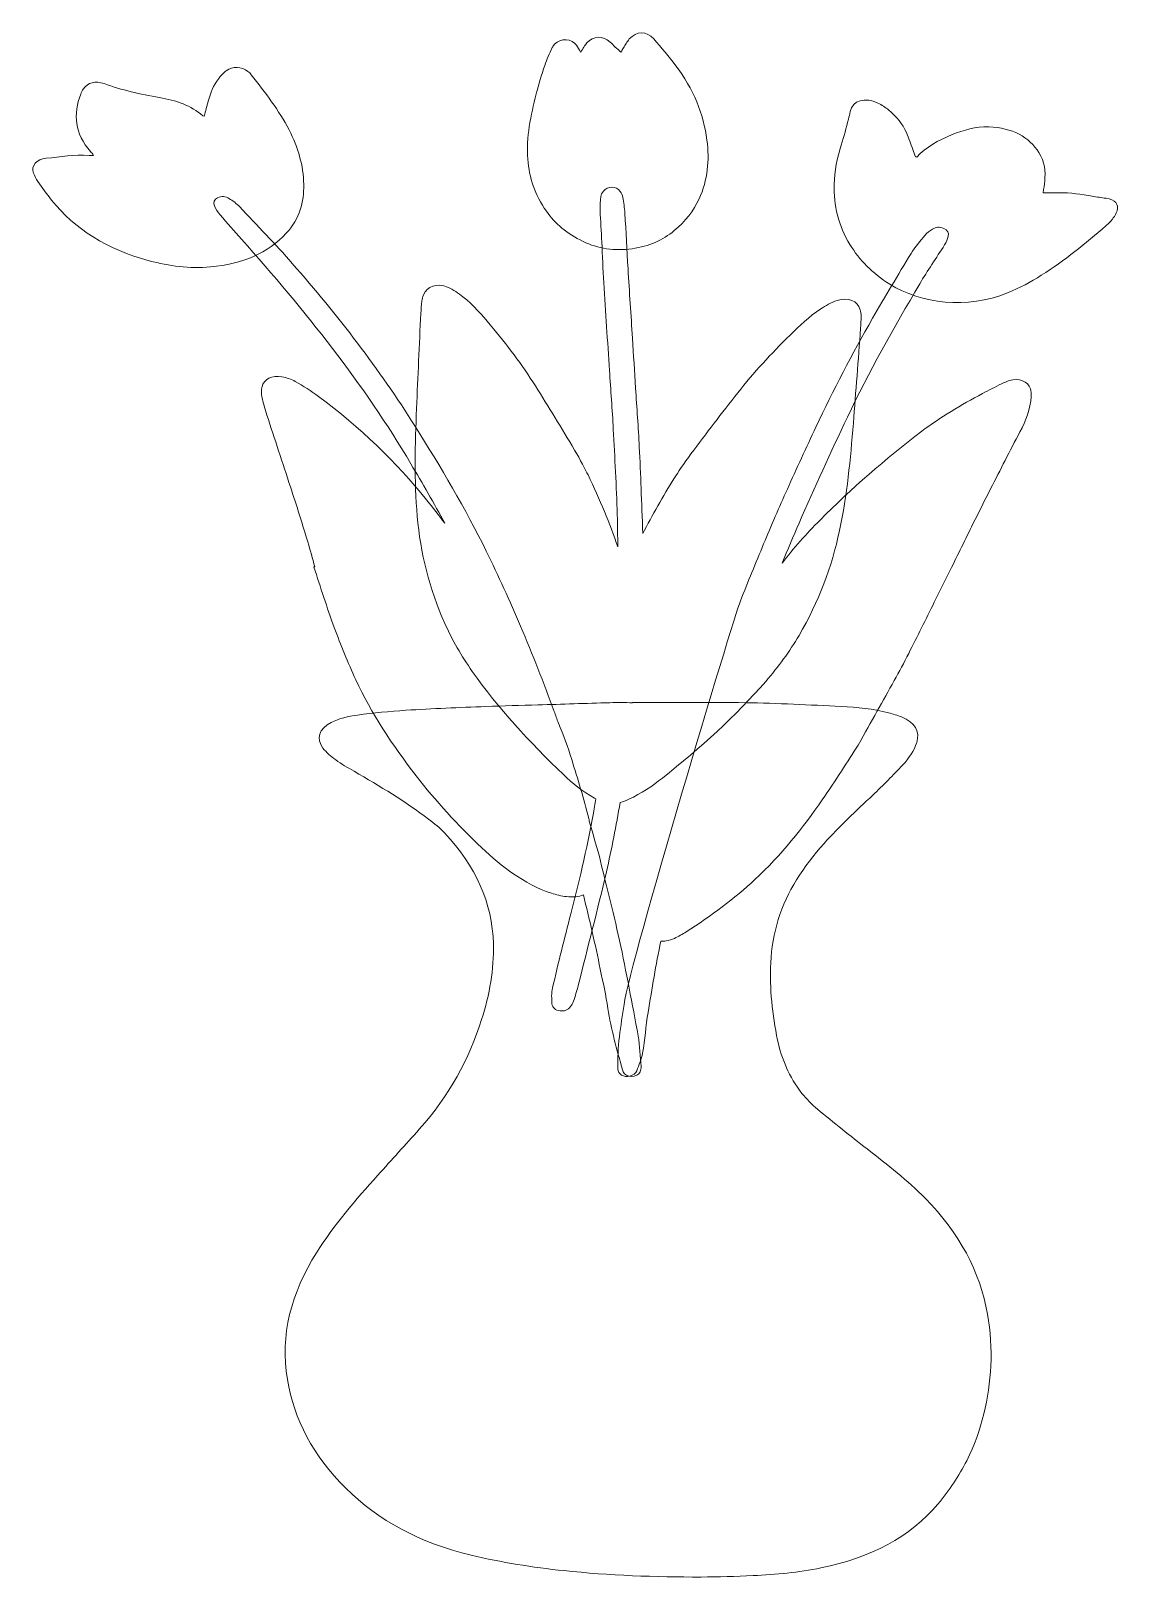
# Model space of a CAD drawing. Header units: inches. Extents: x 0.5 to 5.49, y -5.88 to -0.25.
# Drawn here: x 0.933 to 1.96, y -4.706 to -3.246 of the extents above; entities that cross this region are included whole.
import ezdxf

# ---------------------------------------------------------------- set-up
doc = ezdxf.new("R2010")
doc.units = ezdxf.units.IN
doc.header["$MEASUREMENT"] = 0
doc.layers.add('Layer 1', color=7, linetype='Continuous')

# ---------------------------------------------------------------- blocks, each defined once
blk = doc.blocks.new('block 5')
at = {"layer": 'Layer 1', "lineweight": 0}
blk.add_open_spline([(1.4695, -4.0255), (1.4751, -4.0485), (1.4824, -4.0765), (1.4885, -4.1047), (1.495, -4.1347), (1.5006, -4.1647), (1.5061, -4.1948), (1.5079, -4.2044), (1.5081, -4.2141), (1.5089, -4.2237), (1.509, -4.2253), (1.5087, -4.2271), (1.508, -4.2286), (1.5069, -4.2315), (1.5035, -4.2332), (1.4998, -4.2331), (1.4964, -4.233), (1.4933, -4.2314), (1.492, -4.2288), (1.4918, -4.2282), (1.4916, -4.2276), (1.4914, -4.227), (1.4861, -4.2078), (1.4806, -4.1886), (1.4776, -4.169), (1.4758, -4.1566), (1.4729, -4.1442), (1.4704, -4.1318), (1.4656, -4.1084), (1.4602, -4.0849), (1.4544, -4.0616), (1.4501, -4.0635), (1.4447, -4.0642), (1.4386, -4.0634), (1.4337, -4.0629), (1.4288, -4.0616), (1.4242, -4.0601), (1.4108, -4.0559), (1.3995, -4.0493), (1.3888, -4.0421), (1.3776, -4.0346), (1.3679, -4.026), (1.3586, -4.0173), (1.3356, -3.9958), (1.3149, -3.973), (1.2965, -3.9492), (1.2742, -3.9203), (1.2541, -3.8904), (1.2396, -3.8587), (1.2322, -3.8424), (1.2255, -3.826), (1.2193, -3.8094), (1.2123, -3.7905), (1.2064, -3.7713), (1.2, -3.7523), (1.2003, -3.7522), (1.2005, -3.7522), (1.2008, -3.7521), (1.1987, -3.7443), (1.1967, -3.7364), (1.1943, -3.7286), (1.1906, -3.7161), (1.1866, -3.7036), (1.1827, -3.6911), (1.1811, -3.6862), (1.1795, -3.6814), (1.1779, -3.6766), (1.1705, -3.654), (1.163, -3.6314), (1.1557, -3.6088), (1.1538, -3.6031), (1.1522, -3.5973), (1.151, -3.5915), (1.1504, -3.5884), (1.1504, -3.5851), (1.1511, -3.582), (1.1527, -3.5751), (1.1607, -3.571), (1.1699, -3.5727), (1.1743, -3.5735), (1.1788, -3.5749), (1.1824, -3.577), (1.1901, -3.5814), (1.1975, -3.5861), (1.2044, -3.5912), (1.2439, -3.6205), (1.2776, -3.6533), (1.3065, -3.6888), (1.3124, -3.6961), (1.3181, -3.7035), (1.3237, -3.711), (1.3134, -3.6921), (1.3026, -3.6734), (1.2915, -3.6547), (1.2474, -3.5801), (1.1921, -3.5103), (1.1316, -3.4427), (1.1249, -3.4351), (1.1181, -3.4276), (1.1116, -3.4199), (1.1094, -3.4173), (1.1075, -3.4144), (1.1062, -3.4114), (1.1047, -3.4081), (1.1062, -3.4052), (1.1092, -3.4037), (1.1129, -3.4019), (1.1168, -3.4023), (1.1199, -3.4043), (1.1236, -3.4067), (1.1272, -3.4092), (1.1299, -3.4121), (1.1467, -3.4299), (1.1638, -3.4475), (1.1797, -3.4657), (1.2227, -3.515), (1.262, -3.5658), (1.2954, -3.6191), (1.3198, -3.6579), (1.3431, -3.6971), (1.3628, -3.7374), (1.3742, -3.7608), (1.3851, -3.7844), (1.3952, -3.8081), (1.4064, -3.8347), (1.4169, -3.8616), (1.4269, -3.8885), (1.4282, -3.8921), (1.4295, -3.8958), (1.4308, -3.8995), (1.4356, -3.9108), (1.4398, -3.9222), (1.4434, -3.9338), (1.4492, -3.9524), (1.4548, -3.9709), (1.4595, -3.9896), (1.4597, -3.9905), (1.4598, -3.9913), (1.46, -3.9921), (1.4631, -4.003), (1.4663, -4.0141), (1.4695, -4.0255)], degree=3, knots=[0, 0, 0, 0, 1, 1, 1, 2, 2, 2, 3, 3, 3, 4, 4, 4, 5, 5, 5, 6, 6, 6, 7, 7, 7, 8, 8, 8, 9, 9, 9, 10, 10, 10, 11, 11, 11, 12, 12, 12, 13, 13, 13, 14, 14, 14, 15, 15, 15, 16, 16, 16, 17, 17, 17, 18, 18, 18, 19, 19, 19, 20, 20, 20, 21, 21, 21, 22, 22, 22, 23, 23, 23, 24, 24, 24, 25, 25, 25, 26, 26, 26, 27, 27, 27, 28, 28, 28, 29, 29, 29, 30, 30, 30, 31, 31, 31, 32, 32, 32, 33, 33, 33, 34, 34, 34, 35, 35, 35, 36, 36, 36, 37, 37, 37, 38, 38, 38, 39, 39, 39, 40, 40, 40, 41, 41, 41, 42, 42, 42, 43, 43, 43, 44, 44, 44, 45, 45, 45, 46, 46, 46, 47, 47, 47, 47], dxfattribs=at)
blk = doc.blocks.new('block 6')
at = {"layer": 'Layer 1', "lineweight": 0}
blk.add_open_spline([(1.0951, -3.3263), (1.0843, -3.3168), (1.0701, -3.3117), (1.0541, -3.3091), (1.0361, -3.3062), (1.0187, -3.3019), (1.002, -3.296), (0.9936, -3.2929), (0.9867, -3.2949), (0.9823, -3.3012), (0.9813, -3.3026), (0.9804, -3.3042), (0.9799, -3.3058), (0.9728, -3.3248), (0.9741, -3.3431), (0.9893, -3.36), (0.9902, -3.3611), (0.991, -3.3622), (0.9921, -3.3637), (0.9902, -3.3638), (0.989, -3.3639), (0.9878, -3.3638), (0.9742, -3.3629), (0.9608, -3.3651), (0.9474, -3.3664), (0.938, -3.3673), (0.9329, -3.3735), (0.9354, -3.3804), (0.9364, -3.3832), (0.9378, -3.3859), (0.9396, -3.3884), (0.9437, -3.3943), (0.9479, -3.4002), (0.9525, -3.4059), (0.9743, -3.433), (1.0045, -3.4525), (1.0447, -3.4632), (1.0634, -3.4682), (1.0825, -3.4707), (1.1024, -3.469), (1.1327, -3.4664), (1.1567, -3.4559), (1.174, -3.4372), (1.1867, -3.4234), (1.1907, -3.4076), (1.1905, -3.3912), (1.1902, -3.3733), (1.1851, -3.3562), (1.1766, -3.3395), (1.1672, -3.3212), (1.154, -3.3045), (1.141, -3.2876), (1.1401, -3.2864), (1.1389, -3.2853), (1.1377, -3.2844), (1.1318, -3.2797), (1.1234, -3.2793), (1.1173, -3.2838), (1.1144, -3.2859), (1.1121, -3.2885), (1.1102, -3.2911), (1.1052, -3.2977), (1.1024, -3.305), (1.1004, -3.3124), (1.099, -3.3171), (1.0978, -3.3218), (1.0965, -3.3267), (1.0955, -3.3264), (1.0952, -3.3264), (1.0951, -3.3263)], degree=3, knots=[0, 0, 0, 0, 1, 1, 1, 2, 2, 2, 3, 3, 3, 4, 4, 4, 5, 5, 5, 6, 6, 6, 7, 7, 7, 8, 8, 8, 9, 9, 9, 10, 10, 10, 11, 11, 11, 12, 12, 12, 13, 13, 13, 14, 14, 14, 15, 15, 15, 16, 16, 16, 17, 17, 17, 18, 18, 18, 19, 19, 19, 20, 20, 20, 21, 21, 21, 22, 22, 22, 23, 23, 23, 23], dxfattribs=at)
blk = doc.blocks.new('block 4')
at = {"layer": 'Layer 1'}
for name in ['block 6', 'block 5']:
    blk.add_blockref(name, (0, 0), dxfattribs=at)
blk = doc.blocks.new('block 8')
at = {"layer": 'Layer 1', "lineweight": 0}
blk.add_open_spline([(1.877, -3.5915), (1.8771, -3.589), (1.8772, -3.5863), (1.8764, -3.5839), (1.8741, -3.5769), (1.8656, -3.5737), (1.8566, -3.5762), (1.854, -3.577), (1.8516, -3.5782), (1.8492, -3.5793), (1.8432, -3.5823), (1.8372, -3.5854), (1.8312, -3.5885), (1.8108, -3.5992), (1.7914, -3.6108), (1.7739, -3.6241), (1.7394, -3.6505), (1.7072, -3.6784), (1.6778, -3.708), (1.6648, -3.721), (1.6529, -3.7345), (1.6421, -3.7485), (1.6473, -3.7359), (1.6525, -3.7233), (1.658, -3.7107), (1.6726, -3.6773), (1.688, -3.644), (1.7036, -3.6109), (1.7238, -3.5681), (1.7474, -3.5264), (1.7719, -3.485), (1.7792, -3.4726), (1.7876, -3.4605), (1.7954, -3.4482), (1.797, -3.4456), (1.7981, -3.4428), (1.7989, -3.4401), (1.7997, -3.437), (1.7982, -3.4344), (1.7946, -3.4326), (1.7908, -3.4308), (1.7871, -3.4315), (1.7839, -3.4334), (1.7813, -3.4349), (1.7787, -3.4369), (1.777, -3.439), (1.7723, -3.4446), (1.7675, -3.4503), (1.7638, -3.4563), (1.7514, -3.4766), (1.7392, -3.497), (1.7274, -3.5175), (1.708, -3.5513), (1.6903, -3.5854), (1.674, -3.6201), (1.6648, -3.6396), (1.6558, -3.6591), (1.647, -3.6787), (1.6392, -3.6959), (1.6318, -3.7132), (1.6246, -3.7305), (1.6171, -3.7483), (1.6098, -3.7662), (1.6027, -3.7842), (1.5952, -3.8035), (1.4988, -4.1243), (1.4928, -4.1652), (1.4899, -4.1854), (1.4861, -4.2056), (1.487, -4.2261), (1.4872, -4.2309), (1.4925, -4.2342), (1.4983, -4.2328), (1.5017, -4.232), (1.5039, -4.2301), (1.5048, -4.2277), (1.5069, -4.2222), (1.5094, -4.2167), (1.5103, -4.2111), (1.5125, -4.1983), (1.5134, -4.1855), (1.5155, -4.1728), (1.5193, -4.1503), (1.5228, -4.1277), (1.5276, -4.1053), (1.5292, -4.1055), (1.5308, -4.1055), (1.5325, -4.1052), (1.5353, -4.1047), (1.538, -4.1039), (1.5403, -4.1028), (1.5442, -4.1009), (1.5481, -4.0989), (1.5516, -4.0967), (1.575, -4.0815), (1.5971, -4.0653), (1.6164, -4.0472), (1.6414, -4.0239), (1.6617, -3.9983), (1.68, -3.9719), (1.6926, -3.9538), (1.7041, -3.9353), (1.7139, -3.9203), (1.7265, -3.8977), (1.7372, -3.8786), (1.7478, -3.8595), (1.7525, -3.851), (1.7571, -3.8425), (1.7615, -3.8338), (1.7697, -3.8178), (1.7777, -3.8016), (1.7857, -3.7855), (1.7908, -3.7754), (1.7957, -3.7654), (1.8007, -3.7553), (1.8079, -3.7407), (1.815, -3.7261), (1.8222, -3.7115), (1.8277, -3.7005), (1.8333, -3.6895), (1.8389, -3.6785), (1.848, -3.6606), (1.8569, -3.6426), (1.8665, -3.6248), (1.8722, -3.614), (1.8766, -3.6032), (1.877, -3.5915)], degree=3, knots=[0, 0, 0, 0, 1, 1, 1, 2, 2, 2, 3, 3, 3, 4, 4, 4, 5, 5, 5, 6, 6, 6, 7, 7, 7, 8, 8, 8, 9, 9, 9, 10, 10, 10, 11, 11, 11, 12, 12, 12, 13, 13, 13, 14, 14, 14, 15, 15, 15, 16, 16, 16, 17, 17, 17, 18, 18, 18, 19, 19, 19, 20, 20, 20, 21, 21, 21, 22, 22, 22, 23, 23, 23, 24, 24, 24, 25, 25, 25, 26, 26, 26, 27, 27, 27, 28, 28, 28, 29, 29, 29, 30, 30, 30, 31, 31, 31, 32, 32, 32, 33, 33, 33, 34, 34, 34, 35, 35, 35, 36, 36, 36, 37, 37, 37, 38, 38, 38, 39, 39, 39, 40, 40, 40, 41, 41, 41, 42, 42, 42, 42], dxfattribs=at)
blk = doc.blocks.new('block 9')
at = {"layer": 'Layer 1', "lineweight": 0}
blk.add_open_spline([(1.7678, -3.3651), (1.767, -3.3628), (1.7663, -3.3605), (1.7654, -3.3582), (1.7634, -3.3529), (1.7616, -3.3474), (1.7593, -3.3421), (1.7558, -3.3341), (1.7501, -3.327), (1.7425, -3.3208), (1.7395, -3.3184), (1.7362, -3.3161), (1.7325, -3.3143), (1.7208, -3.3086), (1.7083, -3.3115), (1.7064, -3.3224), (1.706, -3.3248), (1.7052, -3.3272), (1.7046, -3.3295), (1.7024, -3.3377), (1.7006, -3.3459), (1.6979, -3.3539), (1.6937, -3.3662), (1.6917, -3.3786), (1.6912, -3.3911), (1.6905, -3.4109), (1.6951, -3.4299), (1.7061, -3.4479), (1.715, -3.4624), (1.7271, -3.4751), (1.7437, -3.4853), (1.7732, -3.5035), (1.8165, -3.5093), (1.8549, -3.4935), (1.8663, -3.4888), (1.8768, -3.4831), (1.8867, -3.4769), (1.909, -3.4628), (1.9284, -3.4466), (1.9476, -3.4302), (1.9503, -3.428), (1.9526, -3.4254), (1.9546, -3.4228), (1.9561, -3.4208), (1.9574, -3.4185), (1.9582, -3.4161), (1.9601, -3.4098), (1.9564, -3.4056), (1.9478, -3.4042), (1.9435, -3.4035), (1.939, -3.403), (1.9347, -3.4022), (1.9245, -3.4001), (1.9141, -3.3991), (1.9036, -3.3989), (1.8986, -3.3989), (1.8937, -3.3989), (1.8884, -3.3989), (1.889, -3.395), (1.8896, -3.3915), (1.8899, -3.3881), (1.8908, -3.3788), (1.89, -3.3696), (1.8845, -3.3611), (1.8751, -3.3463), (1.8596, -3.3375), (1.8372, -3.3368), (1.8248, -3.3365), (1.8134, -3.3397), (1.8026, -3.3441), (1.7895, -3.3494), (1.7778, -3.356), (1.7691, -3.3653), (1.7687, -3.3652), (1.7683, -3.3652), (1.7678, -3.3651)], degree=3, knots=[0, 0, 0, 0, 1, 1, 1, 2, 2, 2, 3, 3, 3, 4, 4, 4, 5, 5, 5, 6, 6, 6, 7, 7, 7, 8, 8, 8, 9, 9, 9, 10, 10, 10, 11, 11, 11, 12, 12, 12, 13, 13, 13, 14, 14, 14, 15, 15, 15, 16, 16, 16, 17, 17, 17, 18, 18, 18, 19, 19, 19, 20, 20, 20, 21, 21, 21, 22, 22, 22, 23, 23, 23, 24, 24, 24, 25, 25, 25, 25], dxfattribs=at)
blk = doc.blocks.new('block 7')
at = {"layer": 'Layer 1'}
for name in ['block 9', 'block 8']:
    blk.add_blockref(name, (0, 0), dxfattribs=at)
blk = doc.blocks.new('block 11')
at = {"layer": 'Layer 1', "lineweight": 0}
blk.add_open_spline([(1.7158, -3.5094), (1.7134, -3.501), (1.7043, -3.4971), (1.6939, -3.5007), (1.6883, -3.5026), (1.6832, -3.5055), (1.6785, -3.5086), (1.6674, -3.5159), (1.6585, -3.5247), (1.6495, -3.5334), (1.6316, -3.5508), (1.6151, -3.5689), (1.6002, -3.5878), (1.5851, -3.6069), (1.5705, -3.6262), (1.556, -3.6455), (1.5493, -3.6544), (1.5436, -3.6635), (1.5405, -3.6681), (1.5292, -3.686), (1.5193, -3.7034), (1.5106, -3.7206), (1.5094, -3.6906), (1.5085, -3.6648), (1.5072, -3.639), (1.5063, -3.6205), (1.5049, -3.6019), (1.5037, -3.5834), (1.5027, -3.5677), (1.5018, -3.552), (1.5008, -3.5363), (1.4994, -3.5144), (1.4979, -3.4926), (1.4966, -3.4707), (1.4955, -3.4532), (1.4947, -3.4357), (1.4936, -3.4182), (1.4933, -3.4132), (1.4925, -3.4082), (1.4916, -3.4033), (1.4912, -3.4014), (1.4904, -3.3994), (1.4892, -3.3978), (1.4852, -3.3924), (1.4775, -3.3923), (1.4733, -3.3975), (1.472, -3.399), (1.471, -3.4008), (1.4708, -3.4025), (1.4703, -3.4069), (1.4701, -3.4113), (1.4702, -3.4156), (1.4706, -3.4256), (1.4714, -3.4355), (1.4719, -3.4455), (1.4725, -3.4583), (1.4729, -3.4712), (1.4737, -3.484), (1.4754, -3.5116), (1.4773, -3.5392), (1.4791, -3.5668), (1.4803, -3.5852), (1.4817, -3.6036), (1.4827, -3.622), (1.4841, -3.649), (1.4856, -3.676), (1.4864, -3.7031), (1.4867, -3.7132), (1.4868, -3.7232), (1.4869, -3.7333), (1.4795, -3.7111), (1.4701, -3.6887), (1.4588, -3.6653), (1.4563, -3.6606), (1.4516, -3.651), (1.4461, -3.6418), (1.434, -3.6215), (1.4217, -3.6013), (1.4091, -3.5813), (1.3966, -3.5615), (1.3823, -3.5423), (1.3666, -3.5238), (1.3587, -3.5145), (1.3509, -3.5051), (1.3407, -3.4971), (1.3364, -3.4937), (1.3317, -3.4905), (1.3263, -3.4882), (1.3164, -3.4839), (1.3068, -3.4872), (1.3035, -3.4954), (1.3027, -3.4972), (1.3023, -3.4992), (1.302, -3.5011), (1.3015, -3.505), (1.3012, -3.509), (1.301, -3.5129), (1.2996, -3.5427), (1.2982, -3.5726), (1.297, -3.6025), (1.2956, -3.6364), (1.2946, -3.6704), (1.2976, -3.7043), (1.3007, -3.7389), (1.3089, -3.7726), (1.3236, -3.8055), (1.3307, -3.8211), (1.3394, -3.8362), (1.3496, -3.8508), (1.374, -3.8854), (1.4034, -3.9175), (1.4356, -3.9482), (1.4443, -3.9564), (1.4538, -3.9641), (1.4649, -3.9704), (1.4654, -3.9707), (1.4658, -3.9709), (1.4662, -3.9711), (1.4658, -3.9735), (1.4654, -3.9759), (1.465, -3.9783), (1.4591, -4.0123), (1.4512, -4.046), (1.4425, -4.0797), (1.4365, -4.1029), (1.4307, -4.1263), (1.4253, -4.1496), (1.4241, -4.1544), (1.4245, -4.1595), (1.4248, -4.1645), (1.425, -4.1682), (1.4282, -4.1706), (1.4324, -4.1712), (1.4363, -4.1718), (1.44, -4.1704), (1.4423, -4.1672), (1.4434, -4.1656), (1.4444, -4.1639), (1.445, -4.1622), (1.4467, -4.1572), (1.4483, -4.1522), (1.4496, -4.1472), (1.4585, -4.1114), (1.4679, -4.0757), (1.4762, -4.0399), (1.4812, -4.0182), (1.4853, -3.9964), (1.4892, -3.9746), (1.492, -3.9737), (1.4947, -3.9727), (1.4973, -3.9715), (1.5092, -3.9659), (1.5196, -3.959), (1.5291, -3.9514), (1.565, -3.923), (1.5982, -3.893), (1.6266, -3.8602), (1.6386, -3.8464), (1.6491, -3.8319), (1.658, -3.8168), (1.6767, -3.7851), (1.6889, -3.752), (1.6962, -3.7179), (1.7034, -3.6843), (1.7065, -3.6504), (1.7093, -3.6165), (1.7116, -3.5867), (1.7139, -3.5568), (1.7161, -3.527), (1.7164, -3.5231), (1.7166, -3.5191), (1.7166, -3.5152), (1.7166, -3.5133), (1.7163, -3.5113), (1.7158, -3.5094)], degree=3, knots=[0, 0, 0, 0, 1, 1, 1, 2, 2, 2, 3, 3, 3, 4, 4, 4, 5, 5, 5, 6, 6, 6, 7, 7, 7, 8, 8, 8, 9, 9, 9, 10, 10, 10, 11, 11, 11, 12, 12, 12, 13, 13, 13, 14, 14, 14, 15, 15, 15, 16, 16, 16, 17, 17, 17, 18, 18, 18, 19, 19, 19, 20, 20, 20, 21, 21, 21, 22, 22, 22, 23, 23, 23, 24, 24, 24, 25, 25, 25, 26, 26, 26, 27, 27, 27, 28, 28, 28, 29, 29, 29, 30, 30, 30, 31, 31, 31, 32, 32, 32, 33, 33, 33, 34, 34, 34, 35, 35, 35, 36, 36, 36, 37, 37, 37, 38, 38, 38, 39, 39, 39, 40, 40, 40, 41, 41, 41, 42, 42, 42, 43, 43, 43, 44, 44, 44, 45, 45, 45, 46, 46, 46, 47, 47, 47, 48, 48, 48, 49, 49, 49, 50, 50, 50, 51, 51, 51, 52, 52, 52, 53, 53, 53, 54, 54, 54, 55, 55, 55, 56, 56, 56, 57, 57, 57, 58, 58, 58, 58], dxfattribs=at)
blk = doc.blocks.new('block 12')
at = {"layer": 'Layer 1', "lineweight": 0}
blk.add_open_spline([(1.4481, -3.2598), (1.4437, -3.2533), (1.4329, -3.2528), (1.4273, -3.2588), (1.4264, -3.2597), (1.4256, -3.2609), (1.4251, -3.262), (1.4226, -3.2676), (1.4198, -3.2731), (1.4179, -3.2788), (1.4149, -3.2877), (1.4123, -3.2967), (1.41, -3.3057), (1.4047, -3.3261), (1.4003, -3.3465), (1.4019, -3.3673), (1.4033, -3.3846), (1.4087, -3.401), (1.4195, -3.4164), (1.4277, -3.4281), (1.4391, -3.4377), (1.4541, -3.4449), (1.4683, -3.4518), (1.4838, -3.4541), (1.5005, -3.4518), (1.5164, -3.4496), (1.5295, -3.4437), (1.5402, -3.4347), (1.5506, -3.4259), (1.5586, -3.416), (1.5637, -3.4048), (1.5718, -3.3868), (1.5736, -3.3683), (1.5711, -3.3494), (1.5678, -3.3245), (1.5583, -3.3009), (1.5418, -3.2791), (1.5352, -3.2704), (1.5281, -3.262), (1.5208, -3.2536), (1.5144, -3.2462), (1.5043, -3.2463), (1.4978, -3.2538), (1.4956, -3.2564), (1.4941, -3.2594), (1.4923, -3.2623), (1.4915, -3.2634), (1.4909, -3.2646), (1.4899, -3.2664), (1.4861, -3.2629), (1.4829, -3.2598), (1.4797, -3.2568), (1.4729, -3.2504), (1.4637, -3.2507), (1.4578, -3.2575), (1.4557, -3.2599), (1.4543, -3.2626), (1.4518, -3.2662), (1.4503, -3.2636), (1.4493, -3.2617), (1.4481, -3.2598)], degree=3, knots=[0, 0, 0, 0, 1, 1, 1, 2, 2, 2, 3, 3, 3, 4, 4, 4, 5, 5, 5, 6, 6, 6, 7, 7, 7, 8, 8, 8, 9, 9, 9, 10, 10, 10, 11, 11, 11, 12, 12, 12, 13, 13, 13, 14, 14, 14, 15, 15, 15, 16, 16, 16, 17, 17, 17, 18, 18, 18, 19, 19, 19, 20, 20, 20, 20], dxfattribs=at)
blk = doc.blocks.new('block 10')
at = {"layer": 'Layer 1'}
for name in ['block 12', 'block 11']:
    blk.add_blockref(name, (0, 0), dxfattribs=at)
blk = doc.blocks.new('block 3')
at = {"layer": 'Layer 1'}
for name in ['block 10', 'block 4', 'block 7']:
    blk.add_blockref(name, (0, 0), dxfattribs=at)
blk = doc.blocks.new('block 13')
at = {"layer": 'Layer 1', "lineweight": 0}
blk.add_open_spline([(1.5008, -3.8803), (1.4937, -3.8803), (1.4866, -3.8801), (1.4795, -3.8803), (1.4569, -3.8809), (1.4343, -3.8818), (1.4116, -3.8824), (1.3953, -3.883), (1.3789, -3.8832), (1.3625, -3.8839), (1.3373, -3.8849), (1.312, -3.8859), (1.2868, -3.8875), (1.2716, -3.8884), (1.2563, -3.8901), (1.2412, -3.892), (1.2324, -3.893), (1.2239, -3.8952), (1.2164, -3.899), (1.2049, -3.9049), (1.2016, -3.9141), (1.2086, -3.9232), (1.2118, -3.9273), (1.2161, -3.931), (1.2207, -3.9344), (1.226, -3.9383), (1.232, -3.9417), (1.238, -3.9451), (1.2625, -3.9592), (1.2866, -3.9737), (1.3083, -3.9903), (1.3137, -3.9944), (1.3191, -3.9986), (1.3234, -4.0032), (1.3529, -4.0346), (1.3685, -4.0695), (1.3695, -4.1079), (1.3701, -4.1321), (1.366, -4.1558), (1.3584, -4.1793), (1.3466, -4.2163), (1.328, -4.2512), (1.2995, -4.283), (1.2866, -4.2974), (1.2736, -4.3118), (1.2605, -4.3262), (1.2392, -4.3497), (1.2189, -4.3738), (1.2026, -4.3995), (1.1786, -4.4375), (1.168, -4.4773), (1.175, -4.5192), (1.1813, -4.557), (1.1994, -4.5912), (1.2302, -4.6218), (1.2608, -4.6523), (1.3001, -4.6734), (1.3486, -4.685), (1.3772, -4.6918), (1.4064, -4.6965), (1.4361, -4.6996), (1.479, -4.7042), (1.5222, -4.7057), (1.5656, -4.7056), (1.5819, -4.7056), (1.5983, -4.7049), (1.6146, -4.7043), (1.6363, -4.7034), (1.6577, -4.7012), (1.6787, -4.697), (1.7258, -4.6875), (1.7629, -4.6677), (1.7891, -4.6367), (1.8, -4.6237), (1.8091, -4.6101), (1.8163, -4.5958), (1.8308, -4.5669), (1.8373, -4.5369), (1.839, -4.5063), (1.8399, -4.49), (1.8388, -4.4737), (1.8359, -4.4575), (1.8289, -4.4172), (1.8093, -4.3808), (1.7771, -4.3481), (1.7606, -4.3314), (1.7415, -4.3165), (1.7222, -4.3015), (1.7064, -4.2892), (1.6908, -4.2768), (1.6755, -4.2641), (1.6699, -4.2595), (1.6651, -4.2544), (1.6608, -4.2491), (1.6485, -4.2336), (1.6416, -4.2166), (1.6378, -4.1989), (1.6326, -4.1747), (1.6302, -4.1503), (1.6313, -4.1258), (1.632, -4.112), (1.6343, -4.0984), (1.6384, -4.085), (1.6464, -4.0588), (1.662, -4.0353), (1.6817, -4.0131), (1.6959, -3.9972), (1.7118, -3.9824), (1.7277, -3.9675), (1.7375, -3.9582), (1.7468, -3.9487), (1.7559, -3.9391), (1.7619, -3.9326), (1.7667, -3.9256), (1.7691, -3.9178), (1.7724, -3.9075), (1.7673, -3.8989), (1.7548, -3.8938), (1.7509, -3.8922), (1.7467, -3.891), (1.7425, -3.8899), (1.7281, -3.8862), (1.713, -3.8846), (1.6979, -3.8839), (1.6678, -3.8824), (1.6377, -3.8808), (1.6076, -3.8803), (1.572, -3.8797), (1.5364, -3.8802), (1.5008, -3.8802), (1.5008, -3.8802), (1.5008, -3.8803), (1.5008, -3.8803)], degree=3, knots=[0, 0, 0, 0, 1, 1, 1, 2, 2, 2, 3, 3, 3, 4, 4, 4, 5, 5, 5, 6, 6, 6, 7, 7, 7, 8, 8, 8, 9, 9, 9, 10, 10, 10, 11, 11, 11, 12, 12, 12, 13, 13, 13, 14, 14, 14, 15, 15, 15, 16, 16, 16, 17, 17, 17, 18, 18, 18, 19, 19, 19, 20, 20, 20, 21, 21, 21, 22, 22, 22, 23, 23, 23, 24, 24, 24, 25, 25, 25, 26, 26, 26, 27, 27, 27, 28, 28, 28, 29, 29, 29, 30, 30, 30, 31, 31, 31, 32, 32, 32, 33, 33, 33, 34, 34, 34, 35, 35, 35, 36, 36, 36, 37, 37, 37, 38, 38, 38, 39, 39, 39, 40, 40, 40, 41, 41, 41, 42, 42, 42, 43, 43, 43, 44, 44, 44, 44], dxfattribs=at)
blk = doc.blocks.new('block 2')
at = {"layer": 'Layer 1'}
for name in ['block 3', 'block 13']:
    blk.add_blockref(name, (0, 0), dxfattribs=at)

msp = doc.modelspace()

# ---------------------------------------------------------------- block references
at = {"layer": 'Layer 1'}
msp.add_blockref('block 2', (0, 0), dxfattribs=at)

doc.saveas('drawing.dxf')
